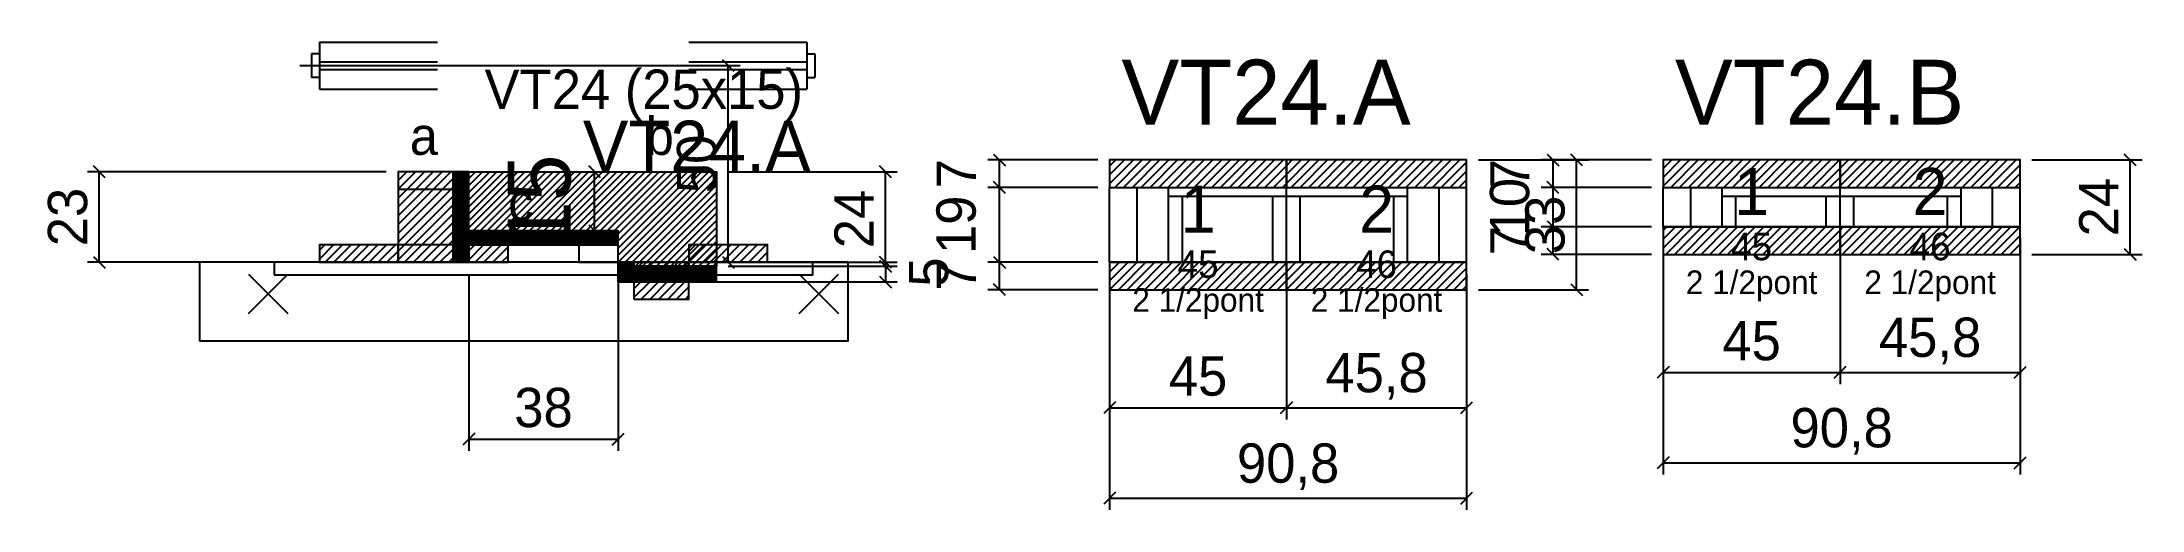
# Model space of a CAD drawing. Extents: x -69 to 466, y -82 to 37.
import ezdxf
from ezdxf.enums import TextEntityAlignment as Align

# ---------------------------------------------------------------- set-up
doc = ezdxf.new("R2010")
doc.units = 0
for name, color, linetype in [('5', 5, 'Continuous'), ('barrote', 126, 'Continuous'), ('CONCRETO', 251, 'Continuous'), ('COTA', 241, 'Continuous'), ('Cota Seção (2x)', 241, 'Continuous'), ('detalhes', 7, 'Continuous'), ('Hachura', 251, 'Continuous'), ('Madeira', 126, 'Continuous'), ('NOMENCLATURA', 7, 'Continuous'), ('Painéis', 200, 'Continuous'), ('presilha', 224, 'Continuous'), ('SARR_2.2x7', 40, 'Continuous'), ('SARR_3.5x7', 81, 'Continuous'), ('SCO-___-LAJ', 224, 'Continuous'), ('TENSOR', 224, 'Continuous'), ('texto', 7, 'Continuous'), ('Texto Seção', 7, 'Continuous')]:
    doc.layers.add(name, color=color, linetype=linetype)
doc.dimstyles.new('PAINEL', dxfattribs={"dimtxt": 10, "dimasz": 3, "dimexe": 3, "dimexo": 3, "dimgap": 3, "dimtad": 1, "dimblk": 'OBLIQUE', "dimblk1": 'OBLIQUE', "dimcen": 2.5, "dimclrd": 4, "dimclre": 4, "dimclrt": 240, "dimazin": 3, "dimtfac": 1, "dimtmove": 0, "dimatfit": 3})
doc.dimstyles.new('SECAO2X', dxfattribs={"dimtxt": 16, "dimasz": 3, "dimexe": 3, "dimexo": 3, "dimgap": 3, "dimtad": 1, "dimblk": 'OBLIQUE', "dimblk1": 'OBLIQUE', "dimcen": 2.5, "dimclrd": 4, "dimclre": 4, "dimclrt": 240, "dimazin": 3, "dimtfac": 1, "dimtmove": 0, "dimatfit": 3})

# ---------------------------------------------------------------- blocks, each defined once
blk = doc.blocks.new('_OBLIQUE')
at = {"color": 0, "linetype": 'BYBLOCK'}
blk.add_line((-0.5, -0.5), (0.5, 0.5), dxfattribs=at)

msp = doc.modelspace()

# ---------------------------------------------------------------- hatches: boundary and pattern name
at = {"layer": 'COTA'}
h = msp.add_hatch(dxfattribs=at)
h.set_pattern_fill('ANSI31', scale=0.5)
h.paths.add_polyline_path([(203, 0), (248, 0), (248, 7), (203, 7)])
h = msp.add_hatch(dxfattribs=at)
h.set_pattern_fill('ANSI31', scale=0.5)
h.paths.add_polyline_path([(248, 0), (293.8, 0), (293.8, 7), (248, 7)])
h = msp.add_hatch(dxfattribs=at)
h.set_pattern_fill('ANSI31', scale=0.5)
h.paths.add_polyline_path([(343.8, 0), (388.8, 0), (388.8, 7), (343.8, 7)])
h = msp.add_hatch(dxfattribs=at)
h.set_pattern_fill('ANSI31', scale=0.5)
h.paths.add_polyline_path([(388.8, 0), (434.6, 0), (434.6, 7), (388.8, 7)])
h = msp.add_hatch(dxfattribs=at)
h.set_pattern_fill('ANSI31', scale=0.4)
h.paths.add_polyline_path([(40, -11), (40, 4), (103, 4), (103, -20), (78, -20), (78, -11)])
h = msp.add_hatch(dxfattribs=at)
h.set_pattern_fill('ANSI31', scale=0.5)
h.paths.add_polyline_path([(343.8, -17), (388.8, -17), (388.8, -10), (343.8, -10)])
h = msp.add_hatch(dxfattribs=at)
h.set_pattern_fill('ANSI31', scale=0.5)
h.paths.add_polyline_path([(388.8, -17), (434.6, -17), (434.6, -10), (388.8, -10)])
h = msp.add_hatch(dxfattribs=at)
h.set_pattern_fill('ANSI31', scale=0.5)
h.paths.add_polyline_path([(203, -26), (248, -26), (248, -19), (203, -19)])
h = msp.add_hatch(dxfattribs=at)
h.set_pattern_fill('ANSI31', scale=0.5)
h.paths.add_polyline_path([(248, -26), (293.8, -26), (293.8, -19), (248, -19)])
at = {"layer": 'Hachura'}
h = msp.add_hatch(dxfattribs=at)
h.set_pattern_fill('ANSI31', scale=0.5)
h.paths.add_polyline_path([(22, -19), (36, -19), (36, 4), (22, 4)])
h = msp.add_hatch(dxfattribs=at)
h.set_pattern_fill('ANSI31', scale=0.5)
h.paths.add_polyline_path([(22, -0.4), (36, -0.4), (36, 4), (22, 4)])
h = msp.add_hatch(dxfattribs=at)
h.set_pattern_fill('SOLID')
h.paths.add_polyline_path([(36, -19), (40, -19), (40, 4), (36, 4)])
h = msp.add_hatch(dxfattribs=at)
h.set_pattern_fill('ANSI31', scale=0.5)
h.paths.add_polyline_path([(2, -19), (22, -19), (22, -14.6), (2, -14.6)])
h = msp.add_hatch(dxfattribs=at)
h.set_pattern_fill('SOLID')
h.paths.add_polyline_path([(40, -14.6), (78, -14.6), (78, -11), (40, -11)])
h = msp.add_hatch(dxfattribs=at)
h.set_pattern_fill('ANSI31', scale=0.5)
h.paths.add_polyline_path([(40, -19), (50, -19), (50, -14.6), (40, -14.6)])
h = msp.add_hatch(dxfattribs=at)
h.set_pattern_fill('ANSI31', scale=0.5)
h.paths.add_polyline_path([(96, -19), (116, -19), (116, -14.6), (96, -14.6)])
h = msp.add_hatch(dxfattribs=at)
h.set_pattern_fill('SOLID')
h.paths.add_polyline_path([(78, -19), (82, -19), (82, -24), (78, -24)])
h = msp.add_hatch(dxfattribs=at)
h.set_pattern_fill('SOLID')
h.paths.add_polyline_path([(78, -24), (103, -24), (103, -20), (78, -20)])
h = msp.add_hatch(dxfattribs=at)
h.set_pattern_fill('ANSI31', scale=0.5)
h.paths.add_polyline_path([(82, -19), (96, -19), (96, -24), (82, -24)])
h = msp.add_hatch(dxfattribs=at)
h.set_pattern_fill('ANSI31', scale=0.5)
h.paths.add_polyline_path([(82, -28.4), (96, -28.4), (96, -24), (82, -24)])

# ---------------------------------------------------------------- linework, layer by layer
for p, q in [((0, 34), (0, 28)), ((2, 34), (0, 34)), ((2, 37), (32, 37)), ((2, 37), (2, 25)), ((96, 37), (126, 37)), ((126, 37), (126, 25)), ((126, 34), (128, 34)), ((128, 34), (128, 28)), ((2, 28), (0, 28)), ((2, 32), (32, 32)), ((2, 30), (32, 30)), ((96, 32), (126, 32)), ((96, 30), (126, 30)), ((126, 28), (128, 28)), ((2, 25), (32, 25)), ((96, 25), (126, 25))]:
    msp.add_line(p, q)
at = {"layer": 'barrote'}
msp.add_lwpolyline([(-28.5, -39), (136.5, -39), (136.5, -19), (-28.5, -19)], close=True, dxfattribs=at)
at = {"layer": 'CONCRETO'}
msp.add_lwpolyline([(40, -11), (40, 4), (103, 4), (103, -20), (78, -20), (78, -11)], close=True, dxfattribs=at)
at = {"layer": 'Madeira'}
for points in [[(22, -19), (36, -19), (36, 4), (22, 4)], [(22, -0.4), (36, -0.4), (36, 4), (22, 4)], [(2, -19), (22, -19), (22, -14.6), (2, -14.6)], [(22, -19), (36, -19), (36, -14.6), (22, -14.6)], [(40, -19), (50, -19), (50, -14.6), (40, -14.6)], [(68, -19), (78, -19), (78, -14.6), (68, -14.6)], [(96, -19), (116, -19), (116, -14.6), (96, -14.6)], [(82, -19), (96, -19), (96, -24), (82, -24)], [(82, -28.4), (96, -28.4), (96, -24), (82, -24)]]:
    msp.add_lwpolyline(points, close=True, dxfattribs=at)
at = {"layer": 'Painéis'}
for p, q in [((203, 0), (248, 0)), ((203, -19), (203, 0)), ((248, -19), (248, 0)), ((248, -19), (248, 0)), ((248, 0), (293.8, 0)), ((248, -19), (248, 0)), ((293.8, -19), (293.8, 0)), ((343.8, 0), (388.8, 0)), ((343.8, -10), (343.8, 0)), ((388.8, -10), (388.8, 0)), ((388.8, -10), (388.8, 0)), ((388.8, 0), (434.6, 0)), ((388.8, -10), (388.8, 0)), ((434.6, -10), (434.6, 0)), ((343.8, -10), (388.8, -10)), ((388.8, -10), (434.6, -10)), ((203, -19), (248, -19)), ((248, -19), (293.8, -19))]:
    msp.add_line(p, q, dxfattribs=at)
for points in [[(36, -19), (40, -19), (40, 4), (36, 4)], [(40, -14.6), (78, -14.6), (78, -11), (40, -11)], [(78, -19), (82, -19), (82, -24), (78, -24)], [(78, -24), (103, -24), (103, -20), (78, -20)]]:
    msp.add_lwpolyline(points, close=True, dxfattribs=at)
at = {"layer": 'presilha'}
for p, q in [((-16, -32), (-6, -22)), ((-16, -22), (-6, -32)), ((124, -32), (134, -22)), ((124, -22), (134, -32))]:
    msp.add_line(p, q, dxfattribs=at)
at = {"layer": 'SARR_2.2x7'}
for p, q in [((210, -19), (210, 0)), ((286.8, -19), (286.8, 0)), ((350.8, -10), (350.8, 0)), ((427.6, -10), (427.6, 0)), ((218, -2.2), (248, -2.2)), ((248, -2.2), (278.8, -2.2)), ((358.8, -2.2), (388.8, -2.2)), ((388.8, -2.2), (419.6, -2.2))]:
    msp.add_line(p, q, dxfattribs=at)
at = {"layer": 'SARR_3.5x7'}
for p, q in [((218, -19), (218, 0)), ((248, -19), (248, 0)), ((248, -19), (248, 0)), ((278.8, -19), (278.8, 0)), ((358.8, -10), (358.8, 0)), ((388.8, -10), (388.8, 0)), ((388.8, -10), (388.8, 0)), ((419.6, -10), (419.6, 0)), ((221.5, -19), (221.5, -2.2)), ((244.5, -19), (244.5, -2.2)), ((251.5, -19), (251.5, -2.2)), ((275.3, -19), (275.3, -2.2)), ((362.3, -10), (362.3, -2.2)), ((385.3, -10), (385.3, -2.2)), ((392.3, -10), (392.3, -2.2)), ((416.1, -10), (416.1, -2.2)), ((358.8, -10), (362.3, -10)), ((385.3, -10), (388.8, -10)), ((388.8, -10), (392.3, -10)), ((416.1, -10), (419.6, -10)), ((218, -19), (221.5, -19)), ((244.5, -19), (248, -19)), ((248, -19), (251.5, -19)), ((275.3, -19), (278.8, -19))]:
    msp.add_line(p, q, dxfattribs=at)
at = {"layer": 'SCO-___-LAJ'}
for points in [[(203, 0), (248, 0), (248, 7), (203, 7)], [(248, 0), (293.8, 0), (293.8, 7), (248, 7)], [(343.8, 0), (388.8, 0), (388.8, 7), (343.8, 7)], [(388.8, 0), (434.6, 0), (434.6, 7), (388.8, 7)], [(343.8, -17), (388.8, -17), (388.8, -10), (343.8, -10)], [(388.8, -17), (434.6, -17), (434.6, -10), (388.8, -10)], [(-9.5, -22.2), (127.5, -22.2), (127.5, -19), (-9.5, -19)], [(203, -26), (248, -26), (248, -19), (203, -19)], [(248, -26), (293.8, -26), (293.8, -19), (248, -19)]]:
    msp.add_lwpolyline(points, close=True, dxfattribs=at)
at = {"layer": 'TENSOR'}
msp.add_line((-3, 31), (101, 31), dxfattribs=at)

# ---------------------------------------------------------------- texts
at = {"layer": '5'}
for s, height, p in [('1', 12, (225.5, -5.5)), ('2', 12, (270.9, -5.5)), ('1', 12, (366.3, -1)), ('2', 12, (411.7, -1)), ('45', 7, (225.5, -19.5)), ('46', 7, (270.9, -19.5)), ('45', 7, (366.3, -15)), ('46', 7, (411.7, -15))]:
    msp.add_text(s, height=height, dxfattribs=at).set_placement(p, align=Align.MIDDLE_CENTER)
at = {"layer": 'detalhes'}
for s, p in [('b', (85, 8.3)), ('a', (25, 8.3)), ('c', (50, -8.5))]:
    msp.add_text(s, height=9.6, dxfattribs=at).set_placement(p)
at = {"layer": 'NOMENCLATURA'}
for s, p in [('VT24.A', (206, 16)), ('VT24.B', (346.8, 16))]:
    msp.add_text(s, height=16.5, dxfattribs=at).set_placement(p)
at = {"layer": 'texto', "char_height": 6, "attachment_point": 5}
for insert in [(366.3, -25), (411.7, -25), (225.5, -29.5), (270.9, -29.5)]:
    msp.add_mtext('2 1/2pont', dxfattribs=dict(at, insert=insert))
at = {"layer": 'Texto Seção'}
for s, height, p in [('VT24 (25x15)', 10, (44, 20)), ('VT24.A', 13, (69, 4))]:
    msp.add_text(s, height=height, dxfattribs=at).set_placement(p)

# ---------------------------------------------------------------- dimensions: what is measured, and where the dimension line sits
at = {"layer": 'COTA'}
for base, p1, p2 in [((106, -19), (96, -19), (96, 31)), ((-54, -19), (2, -19), (22, 4)), ((146, -20), (103, -20), (103, 4)), ((175, 0), (203, 0), (203, 7)), ((321.8, -26), (293.8, -26), (293.8, 7)), ((315.8, 0), (343.8, 0), (343.8, 7)), ((462.6, -17), (434.6, -17), (434.6, 7)), ((175, -19), (203, -19), (203, 0)), ((315.8, -10), (343.8, -10), (343.8, 0)), ((315.8, -17), (343.8, -17), (343.8, -10)), ((146, -19), (96, -19), (96, -24)), ((175, -26), (203, -26), (203, -19))]:
    msp.add_linear_dim(base=base, p1=p1, p2=p2, angle=90, dimstyle='PAINEL', dxfattribs=at).render()
for base, p1, p2 in [((343.8, -47), (343.8, -10), (388.8, -10)), ((343.8, -70), (343.8, -10), (434.6, -10)), ((388.8, -47), (388.8, -10), (434.6, -10)), ((40, -64), (40, -19), (78, -19)), ((203, -56), (203, -19), (248, -19)), ((203, -79), (203, -19), (293.8, -19)), ((248, -56), (248, -19), (293.8, -19))]:
    msp.add_linear_dim(base=base, p1=p1, p2=p2, dimstyle='PAINEL', dxfattribs=at).render()
at = {"layer": 'Cota Seção (2x)'}
msp.add_linear_dim(base=(72, -11), p1=(40, -11), p2=(40, 4), angle=90, dimstyle='SECAO2X', dxfattribs=at).render()

doc.saveas('drawing.dxf')
